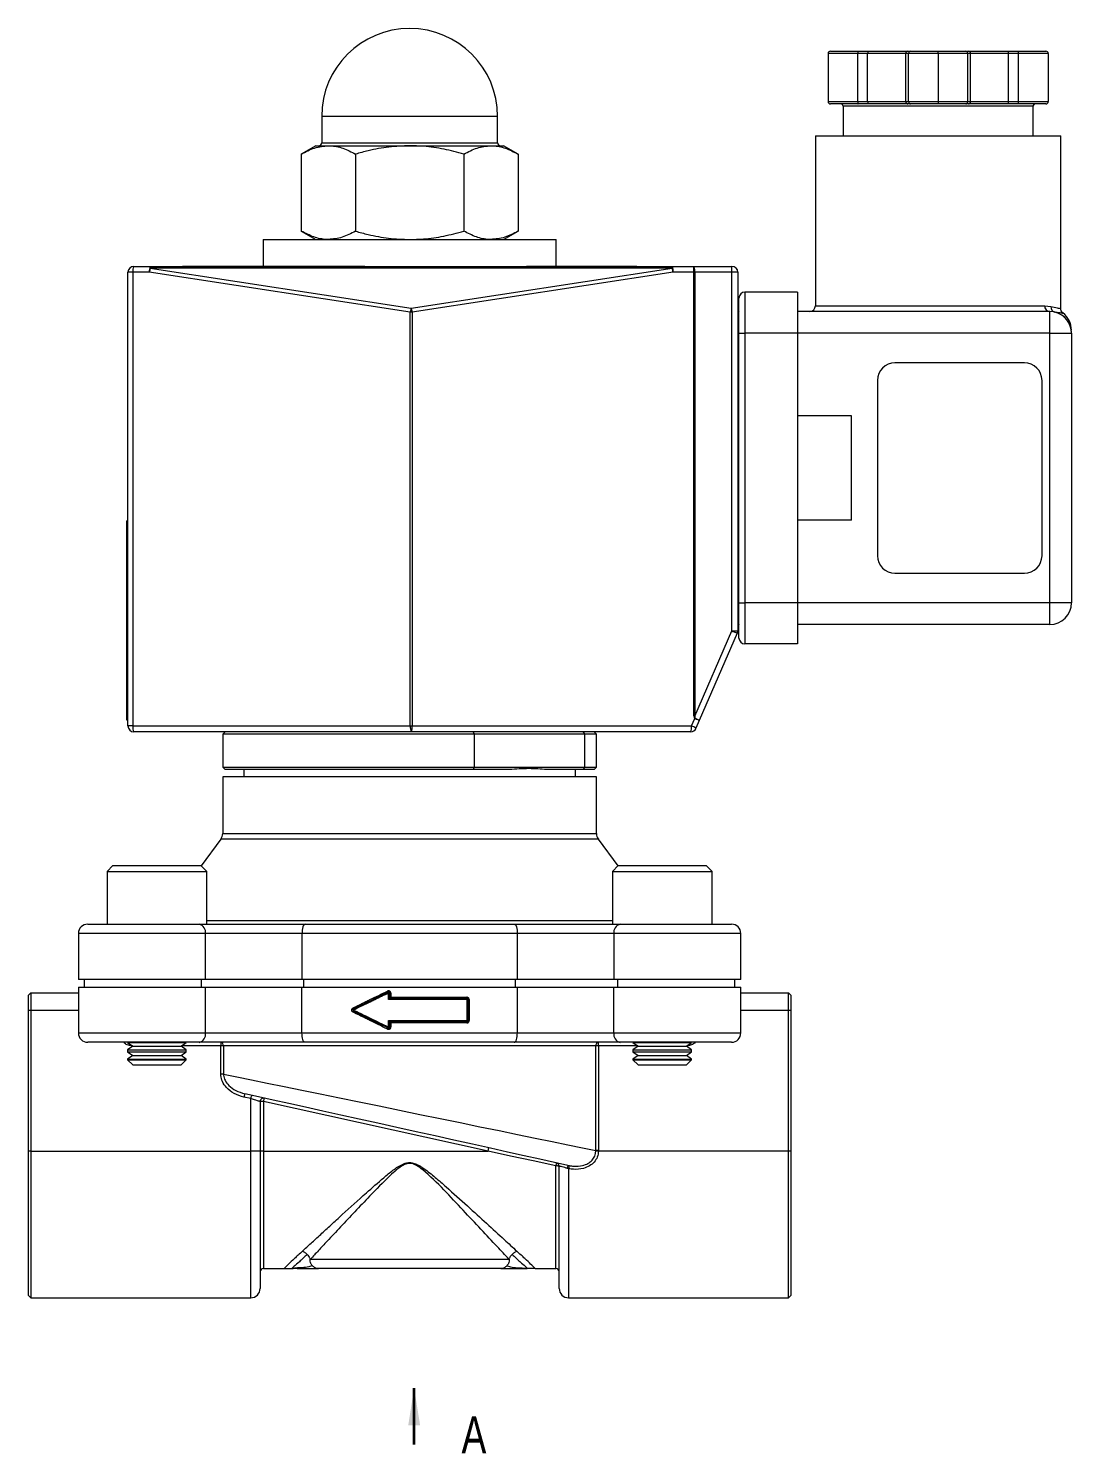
# Model space of a CAD drawing. Header units: millimetres. Extents: x 57 to 386, y 23 to 272.
# Drawn here: x 296.9 to 385.9, y 150.9 to 272.4 of the extents above; entities that cross this region are included whole.
import ezdxf

# ---------------------------------------------------------------- set-up
doc = ezdxf.new("R2010")
doc.units = ezdxf.units.MM
doc.linetypes.add('PHANTOM', pattern=[12.7, 6.35, -1.27, 1.27, -1.27, 1.27, -1.27])
doc.styles.add('SLDTEXTSTYLE0', font='TXT', dxfattribs={"width": 0.75})

# ---------------------------------------------------------------- blocks, each defined once
blk = doc.blocks.new('SW_PROJECTIONARROW_0')
at = {"color": 0, "linetype": 'Continuous', "lineweight": 18}
blk.add_line((329.8, 151.63), (329.8, 156.45), dxfattribs=at)
blk.add_line((329.8, 151.63), (329.8, 156.45), dxfattribs=at)
at = {"color": 0, "linetype": 'PHANTOM', "lineweight": 35}
blk.add_line((329.8, 151.63), (329.8, 156.45), dxfattribs=at)
at = {"color": 0, "linetype": 'Continuous', "lineweight": 35}
blk.add_solid([(329.8, 156.45), (329.3, 153.28), (330.31, 153.28)], dxfattribs=at)
blk.add_solid([(329.8, 156.45), (329.3, 153.28), (330.31, 153.28)], dxfattribs=at)
at = {"color": 0, "linetype": 'Continuous', "lineweight": 35, "insert": (333.84, 154.04), "char_height": 3.17, "attachment_point": 1, "style": 'SLDTEXTSTYLE0'}
blk.add_mtext('A', dxfattribs=at)
blk.add_mtext('A', dxfattribs=at)

msp = doc.modelspace()

# ---------------------------------------------------------------- linework, layer by layer
at = {"color": 7, "lineweight": 5}
for p, q in [((367.63, 270.29), (365.1, 270.29)), ((365.1, 270.29), (365.1, 266.19)), ((365.3, 270.49), (367.65, 270.49)), ((367.63, 266.19), (367.63, 270.29)), ((368.47, 270.29), (367.63, 270.29)), ((367.65, 270.49), (368.5, 270.49)), ((371.73, 270.29), (368.47, 270.29)), ((368.47, 266.19), (368.47, 270.29)), ((368.5, 270.49), (371.9, 270.49)), ((371.96, 270.29), (371.73, 270.29)), ((371.73, 266.19), (371.73, 270.29)), ((371.9, 270.49), (372.13, 270.49)), ((374.48, 270.29), (371.96, 270.29)), ((371.96, 266.19), (371.96, 270.29)), ((372.13, 270.49), (374.48, 270.49)), ((374.48, 270.29), (374.48, 270.49)), ((374.48, 270.49), (376.84, 270.49)), ((374.48, 270.29), (374.48, 266.19)), ((377.01, 270.29), (374.48, 270.29)), ((376.84, 270.49), (377.07, 270.49)), ((377.01, 266.19), (377.01, 270.29)), ((377.24, 270.29), (377.01, 270.29)), ((377.07, 270.49), (380.47, 270.49)), ((377.24, 266.19), (377.24, 270.29)), ((380.49, 270.29), (377.24, 270.29)), ((380.47, 270.49), (381.31, 270.49)), ((380.49, 266.19), (380.49, 270.29)), ((381.34, 270.29), (380.49, 270.29)), ((381.31, 270.49), (383.67, 270.49)), ((381.34, 266.19), (381.34, 270.29)), ((383.87, 270.29), (381.34, 270.29)), ((383.87, 270.29), (383.87, 266.19)), ((365.1, 266.19), (367.63, 266.19)), ((367.65, 265.99), (365.3, 265.99)), ((366.38, 265.79), (366.38, 263.28)), ((367.63, 266.19), (368.47, 266.19)), ((368.5, 265.99), (367.65, 265.99)), ((368.47, 266.19), (371.73, 266.19)), ((371.9, 265.99), (368.5, 265.99)), ((371.73, 266.19), (371.96, 266.19)), ((372.13, 265.99), (371.9, 265.99)), ((371.96, 266.19), (374.48, 266.19)), ((374.48, 265.99), (372.13, 265.99)), ((374.48, 266.19), (374.48, 265.99)), ((374.48, 266.19), (377.01, 266.19)), ((376.84, 265.99), (374.48, 265.99)), ((377.07, 265.99), (376.84, 265.99)), ((377.01, 266.19), (377.24, 266.19)), ((380.47, 265.99), (377.07, 265.99)), ((377.24, 266.19), (380.49, 266.19)), ((381.31, 265.99), (380.47, 265.99)), ((380.49, 266.19), (381.34, 266.19)), ((383.67, 265.99), (381.31, 265.99)), ((381.34, 266.19), (383.87, 266.19)), ((382.58, 263.28), (382.58, 265.79)), ((321.92, 264.93), (321.92, 262.68)), ((336.92, 262.68), (336.92, 264.93)), ((364.02, 263.28), (364.02, 248.78)), ((364.02, 263.28), (374.48, 263.28)), ((374.48, 263.28), (384.94, 263.28)), ((384.94, 248.55), (384.94, 263.28)), ((321.42, 262.43), (320.18, 261.71)), ((320.18, 261.71), (320.18, 255.14)), ((321.42, 262.43), (322.49, 262.43)), ((322.49, 262.43), (329.42, 262.43)), ((324.8, 261.71), (324.8, 255.14)), ((329.42, 262.43), (336.35, 262.43)), ((334.04, 261.71), (334.04, 255.14)), ((336.35, 262.43), (337.42, 262.43)), ((338.66, 261.71), (337.42, 262.43)), ((338.66, 261.71), (338.66, 255.14)), ((316.92, 254.43), (316.92, 252.14)), ((316.92, 254.43), (341.92, 254.43)), ((320.18, 255.14), (321.42, 254.43)), ((337.42, 254.43), (338.66, 255.14)), ((341.92, 252.14), (341.92, 254.43)), ((305.9, 252.13), (307.3, 252.13)), ((307.3, 251.99), (307.3, 252.13)), ((307.3, 252.13), (351.8, 252.13)), ((307.3, 251.99), (329.55, 248.58)), ((351.8, 251.99), (307.3, 251.99)), ((310.05, 252.13), (310.05, 252.14)), ((310.05, 252.14), (325.59, 252.14)), ((329.55, 248.58), (351.8, 251.99)), ((339.39, 252.13), (339.39, 252.14)), ((339.39, 252.14), (348.79, 252.14)), ((348.79, 252.13), (348.79, 252.14)), ((351.8, 251.99), (351.8, 252.13)), ((351.8, 252.13), (353.66, 252.13)), ((353.66, 252.13), (356.9, 252.13)), ((356.9, 251.63), (356.9, 252.13)), ((305.82, 251.63), (305.4, 251.63)), ((305.4, 212.93), (305.4, 251.63)), ((305.82, 251.63), (305.82, 212.93)), ((307.22, 251.63), (305.82, 251.63)), ((329.47, 248.22), (307.22, 251.63)), ((351.88, 251.63), (329.63, 248.22)), ((353.66, 251.63), (351.88, 251.63)), ((353.66, 213.77), (353.66, 251.63)), ((353.66, 251.63), (353.74, 251.63)), ((353.74, 251.63), (353.74, 213.77)), ((356.9, 251.63), (353.74, 251.63)), ((356.9, 221.03), (356.9, 251.63)), ((357.4, 251.63), (356.9, 251.63)), ((357.4, 251.63), (357.4, 221.03)), ((357.5, 246.43), (357.5, 249.43)), ((358, 249.93), (358, 246.43)), ((362.5, 249.93), (358, 249.93)), ((362.5, 249.93), (362.5, 246.43)), ((329.63, 248.22), (329.47, 248.22)), ((329.47, 212.93), (329.47, 248.22)), ((329.63, 248.22), (329.63, 212.93)), ((384, 248.28), (362.5, 248.28)), ((383.57, 248.78), (384.09, 248.71)), ((384, 246.43), (384, 248.28)), ((385.11, 248.14), (385.1, 248.14)), ((357.5, 246.43), (357.4, 246.43)), ((357.5, 246.43), (358, 246.43)), ((357.5, 223.43), (357.5, 246.43)), ((362.5, 246.43), (358, 246.43)), ((358, 246.43), (358, 223.43)), ((362.5, 246.43), (362.5, 223.43)), ((384, 223.43), (384, 246.43)), ((384, 246.43), (385.85, 246.43)), ((385.85, 246.43), (385.85, 223.43)), ((381.84, 243.9), (370.8, 243.9)), ((369.3, 242.4), (369.3, 227.45)), ((383.34, 227.45), (383.34, 242.4)), ((367.1, 239.38), (362.5, 239.38)), ((367.1, 230.47), (367.1, 239.38)), ((305.4, 230.43), (305.3, 230.43)), ((305.3, 228.93), (305.3, 230.43)), ((367.1, 230.47), (362.5, 230.47)), ((305.4, 228.93), (305.3, 228.93)), ((305.3, 214.93), (305.3, 228.93)), ((305.29, 227.96), (305.3, 227.96)), ((305.29, 227.93), (305.3, 227.93)), ((305.29, 227.93), (305.29, 227.24)), ((305.29, 227.24), (305.3, 227.24)), ((305.29, 227.24), (305.29, 227.02)), ((305.29, 227.02), (305.3, 227.02)), ((305.29, 227.02), (305.29, 225.89)), ((305.29, 225.89), (305.3, 225.89)), ((305.29, 225.89), (305.29, 225.69)), ((305.29, 225.69), (305.29, 225.43)), ((305.29, 225.69), (305.3, 225.69)), ((305.29, 225.43), (305.3, 225.43)), ((305.29, 225.39), (305.3, 225.39)), ((370.8, 225.95), (381.84, 225.95)), ((305.29, 222.97), (305.29, 221.41)), ((305.29, 222.97), (305.3, 222.97)), ((357.4, 223.43), (357.5, 223.43)), ((357.5, 223.43), (358, 223.43)), ((357.5, 220.43), (357.5, 223.43)), ((358, 223.43), (358, 219.93)), ((362.5, 223.43), (358, 223.43)), ((362.5, 223.43), (362.5, 219.93)), ((384, 221.58), (384, 223.43)), ((385.85, 223.43), (384, 223.43)), ((305.29, 221.34), (305.3, 221.34)), ((384, 221.58), (362.5, 221.58)), ((305.29, 220.46), (305.3, 220.46)), ((353.74, 213.77), (356.9, 221.03)), ((357.36, 220.83), (354.12, 213.39)), ((356.9, 221.03), (357.4, 221.03)), ((305.29, 219.58), (305.3, 219.58)), ((362.5, 219.93), (358, 219.93)), ((305.29, 218.27), (305.3, 218.27)), ((305.29, 218.18), (305.3, 218.18)), ((305.29, 218.18), (305.29, 217.77)), ((305.29, 217.77), (305.3, 217.77)), ((305.29, 217.77), (305.29, 217.04)), ((305.29, 217.04), (305.3, 217.04)), ((305.29, 215.92), (305.3, 215.92)), ((305.29, 214.68), (305.3, 214.68)), ((305.3, 213.43), (305.3, 214.93)), ((305.4, 214.93), (305.3, 214.93)), ((305.4, 213.43), (305.3, 213.43)), ((305.82, 212.93), (305.4, 212.93)), ((305.82, 212.93), (329.47, 212.93)), ((329.47, 212.93), (329.63, 212.93)), ((329.63, 212.93), (353.46, 212.93)), ((353.46, 212.93), (353.73, 213.56)), ((353.66, 213.77), (353.74, 213.77)), ((354.12, 213.39), (353.83, 212.73)), ((329.55, 212.43), (305.9, 212.43)), ((313.68, 212.43), (313.48, 212.23)), ((313.48, 212.23), (313.48, 209.4)), ((334.94, 212.23), (313.48, 212.23)), ((353.38, 212.43), (329.55, 212.43)), ((334.94, 212.23), (334.83, 212.43)), ((334.94, 209.4), (334.94, 212.23)), ((344.37, 212.23), (334.94, 212.23)), ((344.19, 212.43), (344.37, 212.23)), ((344.37, 209.4), (344.37, 212.23)), ((345.35, 212.23), (344.37, 212.23)), ((345.35, 212.23), (345.15, 212.43)), ((345.35, 209.4), (345.35, 212.23)), ((313.48, 209.4), (313.68, 209.2)), ((313.48, 209.4), (334.94, 209.4)), ((334.83, 209.2), (313.68, 209.2)), ((315.27, 209.2), (315.27, 208.59)), ((334.83, 209.2), (334.94, 209.4)), ((337.93, 209.2), (334.83, 209.2)), ((334.94, 209.4), (344.37, 209.4)), ((344.19, 209.2), (341.1, 209.2)), ((343.57, 208.59), (343.57, 209.2)), ((344.37, 209.4), (344.19, 209.2)), ((345.15, 209.2), (344.19, 209.2)), ((344.37, 209.4), (345.35, 209.4)), ((345.15, 209.2), (345.35, 209.4)), ((313.48, 208.59), (313.48, 203.75)), ((329.42, 208.59), (313.48, 208.59)), ((345.35, 208.59), (329.42, 208.59)), ((345.35, 203.75), (345.35, 208.59)), ((313.33, 203.27), (311.64, 201)), ((347.2, 201), (345.51, 203.27)), ((304.12, 201.02), (303.62, 200.52)), ((304.12, 201.02), (311.62, 201.02)), ((312.12, 200.52), (311.62, 201.02)), ((347.21, 201.02), (346.71, 200.52)), ((347.21, 201.02), (354.71, 201.02)), ((355.21, 200.52), (354.71, 201.02)), ((303.62, 200.52), (303.62, 196.02)), ((303.62, 200.52), (312.12, 200.52)), ((312.12, 196.02), (312.12, 200.52)), ((346.71, 200.52), (346.71, 196.02)), ((346.71, 200.52), (355.21, 200.52)), ((355.21, 196.02), (355.21, 200.52)), ((301.97, 196.02), (311.46, 196.02)), ((311.46, 196.02), (320.51, 196.02)), ((320.51, 196.02), (338.33, 196.02)), ((338.33, 196.02), (347.37, 196.02)), ((347.37, 196.02), (356.86, 196.02)), ((301.17, 195.22), (301.17, 191.31)), ((312.01, 191.31), (312.01, 195.22)), ((320.23, 195.22), (312.01, 195.22)), ((320.23, 195.22), (320.23, 191.31)), ((338.61, 195.22), (320.23, 195.22)), ((346.83, 195.22), (338.61, 195.22)), ((338.61, 191.31), (338.61, 195.22)), ((346.83, 195.22), (346.83, 191.31)), ((357.66, 191.31), (357.66, 195.22)), ((312.01, 191.31), (301.17, 191.31)), ((301.67, 191.31), (301.67, 190.65)), ((311.67, 190.65), (311.67, 191.31)), ((320.23, 191.31), (312.01, 191.31)), ((338.61, 191.31), (320.23, 191.31)), ((320.4, 190.65), (320.4, 191.31)), ((338.44, 190.65), (338.44, 191.31)), ((346.83, 191.31), (338.61, 191.31)), ((357.66, 191.31), (346.83, 191.31)), ((347.17, 190.65), (347.17, 191.31)), ((357.16, 190.65), (357.16, 191.31)), ((297.12, 190.15), (296.92, 189.95)), ((296.92, 188.65), (296.92, 189.95)), ((297.12, 190.15), (297.12, 188.65)), ((297.12, 190.15), (301.17, 190.15)), ((301.17, 190.65), (301.17, 186.74)), ((301.17, 190.65), (312.01, 190.65)), ((312.01, 186.74), (312.01, 190.65)), ((312.01, 190.65), (320.23, 190.65)), ((320.23, 186.74), (320.23, 190.65)), ((320.23, 190.65), (338.61, 190.65)), ((327.61, 189.59), (327.61, 190.13)), ((327.71, 190.13), (327.61, 190.13)), ((327.71, 190.13), (327.71, 189.79)), ((327.82, 190.13), (327.71, 190.13)), ((327.82, 189.79), (327.71, 189.79)), ((327.81, 189.69), (334.31, 189.69)), ((327.82, 190.13), (327.82, 189.79)), ((327.82, 189.79), (334.29, 189.79)), ((338.61, 186.74), (338.61, 190.65)), ((338.61, 190.65), (346.83, 190.65)), ((346.83, 186.74), (346.83, 190.65)), ((346.83, 190.65), (357.66, 190.65)), ((357.66, 186.74), (357.66, 190.65)), ((357.66, 190.15), (361.72, 190.15)), ((361.72, 188.65), (361.72, 190.15)), ((361.92, 189.95), (361.72, 190.15)), ((361.92, 189.95), (361.92, 188.65)), ((296.92, 176.65), (296.92, 188.65)), ((297.12, 188.65), (296.92, 188.65)), ((297.12, 188.65), (297.12, 176.65)), ((324.61, 188.78), (324.61, 188.78)), ((324.61, 188.6), (324.61, 188.6)), ((334.33, 189.59), (327.61, 189.59)), ((334.33, 187.79), (334.33, 189.59)), ((334.41, 187.79), (334.41, 189.59)), ((334.49, 189.59), (334.49, 187.79)), ((361.72, 176.65), (361.72, 188.65)), ((361.92, 188.65), (361.72, 188.65)), ((361.92, 188.65), (361.92, 176.65)), ((327.61, 187.79), (334.33, 187.79)), ((327.61, 187.25), (327.61, 187.79)), ((327.61, 187.25), (327.71, 187.25)), ((327.71, 187.59), (327.71, 187.25)), ((327.71, 187.59), (327.82, 187.59)), ((327.71, 187.25), (327.82, 187.25)), ((334.31, 187.69), (327.81, 187.69)), ((334.29, 187.59), (327.82, 187.59)), ((327.82, 187.59), (327.82, 187.25)), ((312.01, 186.74), (320.23, 186.74)), ((320.23, 186.74), (338.61, 186.74)), ((338.61, 186.74), (346.83, 186.74)), ((311.46, 185.94), (301.97, 185.94)), ((305.37, 185.94), (305.37, 185.93)), ((305.37, 185.93), (305.82, 185.62)), ((305.37, 185.93), (310.37, 185.93)), ((305.82, 185.62), (305.37, 185.3)), ((305.37, 185.3), (305.37, 185.13)), ((305.37, 185.3), (310.37, 185.3)), ((305.37, 185.13), (305.82, 184.82)), ((305.37, 185.13), (310.37, 185.13)), ((305.82, 184.82), (305.37, 184.5)), ((305.82, 185.62), (309.93, 185.62)), ((305.82, 184.82), (309.93, 184.82)), ((309.93, 185.62), (310.37, 185.93)), ((310.37, 185.3), (309.93, 185.62)), ((309.93, 184.82), (310.37, 185.13)), ((310.37, 184.5), (309.93, 184.82)), ((310.37, 185.93), (310.37, 185.94)), ((310.37, 185.13), (310.37, 185.3)), ((320.51, 185.94), (311.46, 185.94)), ((313.31, 185.94), (313.31, 185.64)), ((313.55, 185.64), (313.31, 185.64)), ((313.31, 183.23), (313.31, 185.64)), ((345.29, 185.64), (313.55, 185.64)), ((313.55, 185.64), (313.55, 183.23)), ((338.33, 185.94), (320.51, 185.94)), ((347.37, 185.94), (338.33, 185.94)), ((345.29, 176.71), (345.29, 185.64)), ((345.53, 185.64), (345.29, 185.64)), ((345.53, 185.64), (345.53, 185.94)), ((345.53, 185.64), (345.53, 176.71)), ((356.86, 185.94), (347.37, 185.94)), ((348.46, 185.94), (348.46, 185.93)), ((348.46, 185.93), (348.91, 185.62)), ((348.46, 185.93), (353.46, 185.93)), ((348.91, 185.62), (348.46, 185.3)), ((348.46, 185.3), (348.46, 185.13)), ((348.46, 185.3), (353.46, 185.3)), ((348.46, 185.13), (348.91, 184.82)), ((348.46, 185.13), (353.46, 185.13)), ((348.91, 184.82), (348.46, 184.5)), ((348.91, 185.62), (353.02, 185.62)), ((348.91, 184.82), (353.02, 184.82)), ((353.02, 185.62), (353.46, 185.93)), ((353.46, 185.3), (353.02, 185.62)), ((353.02, 184.82), (353.46, 185.13)), ((353.46, 184.5), (353.02, 184.82)), ((353.46, 185.93), (353.46, 185.94)), ((353.46, 185.13), (353.46, 185.3)), ((305.37, 184.5), (305.37, 184.46)), ((305.37, 184.5), (310.37, 184.5)), ((305.37, 184.46), (305.82, 184.02)), ((305.37, 184.46), (310.37, 184.46)), ((305.82, 184.02), (309.93, 184.02)), ((309.93, 184.02), (310.37, 184.46)), ((310.37, 184.46), (310.37, 184.5)), ((348.46, 184.5), (348.46, 184.46)), ((348.46, 184.5), (353.46, 184.5)), ((348.46, 184.46), (348.91, 184.02)), ((348.46, 184.46), (353.46, 184.46)), ((348.91, 184.02), (353.02, 184.02)), ((353.02, 184.02), (353.46, 184.46)), ((353.46, 184.46), (353.46, 184.5)), ((313.55, 183.23), (313.31, 183.23)), ((315.87, 181.14), (315.29, 181.26)), ((315.87, 176.65), (315.87, 181.14)), ((316.67, 180.89), (316.67, 176.65)), ((316.97, 180.89), (316.67, 180.89)), ((316.97, 180.89), (316.97, 176.65)), ((336.1, 176.65), (316.97, 180.89)), ((297.12, 176.65), (296.92, 176.65)), ((296.92, 164.35), (296.92, 176.65)), ((297.12, 176.65), (315.87, 176.65)), ((297.12, 176.65), (297.12, 164.15)), ((316.67, 176.65), (315.87, 176.65)), ((316.67, 176.65), (316.67, 164.95)), ((316.97, 176.65), (316.67, 176.65)), ((316.97, 176.65), (336.1, 176.65)), ((345.29, 176.66), (345.29, 176.71)), ((345.53, 176.71), (345.29, 176.71)), ((345.53, 176.71), (345.53, 176.65)), ((361.72, 176.65), (345.53, 176.65)), ((361.72, 164.15), (361.72, 176.65)), ((361.92, 176.65), (361.72, 176.65)), ((361.92, 176.65), (361.92, 164.35)), ((342.17, 164.95), (342.17, 175.36)), ((342.97, 175.16), (342.88, 175.18)), ((342.92, 175.44), (343.02, 175.42)), ((316.97, 166.65), (318.71, 166.65)), ((320.96, 167.45), (337.88, 167.45)), ((321.03, 166.65), (321.64, 166.65)), ((337.2, 166.65), (321.64, 166.65)), ((337.2, 166.65), (337.81, 166.65)), ((339.32, 166.65), (339.43, 166.64)), ((340.13, 166.65), (341.87, 166.65)), ((296.92, 164.35), (297.12, 164.15)), ((297.12, 164.15), (315.87, 164.15)), ((342.97, 164.15), (361.72, 164.15)), ((361.72, 164.15), (361.92, 164.35))]:
    msp.add_line(p, q, dxfattribs=at)
at = {"color": 8, "lineweight": 5}
for p, q in [((374.48, 265.79), (366.38, 265.79)), ((382.58, 265.79), (374.48, 265.79)), ((336.92, 264.93), (321.92, 264.93)), ((321.92, 262.68), (329.42, 262.68)), ((329.42, 262.68), (336.92, 262.68)), ((364.02, 248.78), (383.57, 248.78)), ((384, 246.43), (362.5, 246.43)), ((384, 223.43), (362.5, 223.43)), ((329.42, 203.27), (313.33, 203.27)), ((313.48, 203.75), (329.42, 203.75)), ((329.42, 203.75), (345.35, 203.75)), ((345.51, 203.27), (329.42, 203.27)), ((312.12, 196.34), (329.42, 196.34)), ((329.42, 196.34), (346.71, 196.34)), ((312.01, 195.22), (301.17, 195.22)), ((357.66, 195.22), (346.83, 195.22)), ((301.17, 188.65), (297.12, 188.65)), ((334.41, 189.59), (334.33, 189.59)), ((334.49, 189.59), (334.41, 189.59)), ((361.72, 188.65), (357.66, 188.65)), ((334.33, 187.79), (334.41, 187.79)), ((334.49, 187.79), (334.41, 187.79)), ((301.17, 186.74), (312.01, 186.74)), ((346.83, 186.74), (357.66, 186.74)), ((313.31, 185.64), (309.96, 185.64)), ((348.88, 185.64), (345.53, 185.64)), ((315.87, 164.15), (315.87, 176.65)), ((316.97, 176.65), (316.97, 166.65)), ((341.87, 166.65), (341.87, 175.4)), ((342.97, 175.16), (342.97, 164.15))]:
    msp.add_line(p, q, dxfattribs=at)
at = {"color": 7, "lineweight": 5, "flags": 128}
for points in [[(356.9, 221.03), (356.99, 220.99), (357.08, 220.95), (357.16, 220.92), (357.23, 220.89), (357.28, 220.86), (357.33, 220.85), (357.35, 220.83), (357.36, 220.83)], [(320.51, 196.02), (320.45, 196), (320.4, 195.95), (320.35, 195.88), (320.31, 195.78), (320.28, 195.66), (320.25, 195.52), (320.24, 195.37), (320.23, 195.22)], [(338.33, 196.02), (338.39, 196), (338.44, 195.95), (338.49, 195.88), (338.53, 195.78), (338.56, 195.66), (338.59, 195.52), (338.6, 195.37), (338.61, 195.22)], [(320.51, 185.94), (320.45, 185.95), (320.4, 186), (320.35, 186.07), (320.31, 186.17), (320.28, 186.29), (320.25, 186.43), (320.24, 186.58), (320.23, 186.74)], [(338.33, 185.94), (338.39, 185.95), (338.44, 186), (338.49, 186.07), (338.53, 186.17), (338.56, 186.29), (338.59, 186.43), (338.6, 186.58), (338.61, 186.74)], [(313.55, 183.23), (314.68, 183), (315.93, 182.74), (317.27, 182.47), (318.71, 182.17), (320.22, 181.86), (321.8, 181.54), (323.43, 181.2), (325.11, 180.86), (326.82, 180.51), (328.55, 180.15), (330.29, 179.79), (332.02, 179.44), (333.73, 179.09), (335.41, 178.74), (337.04, 178.41), (338.62, 178.08), (340.13, 177.77), (341.57, 177.48), (342.91, 177.2), (344.16, 176.94), (345.29, 176.71)], [(315.36, 181.56), (315.36, 181.55), (315.35, 181.53), (315.35, 181.51), (315.34, 181.47), (315.33, 181.43), (315.32, 181.38), (315.31, 181.32), (315.29, 181.26)], [(342.92, 175.44), (341.76, 175.7), (340.52, 175.97), (339.18, 176.27), (337.77, 176.58), (336.3, 176.91), (334.77, 177.25), (333.2, 177.6), (331.59, 177.95), (329.97, 178.31), (328.34, 178.67), (326.72, 179.03), (325.12, 179.39), (323.54, 179.74), (322.01, 180.08), (320.53, 180.41), (319.12, 180.72), (317.78, 181.02), (316.52, 181.3), (315.36, 181.56)], [(315.93, 181.43), (315.93, 181.42), (315.93, 181.41), (315.92, 181.38), (315.92, 181.34), (315.91, 181.3), (315.89, 181.25), (315.88, 181.19), (315.87, 181.14)], [(316.67, 180.89), (316.65, 180.9), (316.61, 180.91), (316.53, 180.93), (316.44, 180.96), (316.31, 181), (316.18, 181.04), (316.03, 181.09), (315.87, 181.14)], [(316.97, 180.89), (316.98, 180.95), (316.99, 181), (317.01, 181.05), (317.02, 181.1), (317.02, 181.14), (317.03, 181.16), (317.03, 181.18), (317.03, 181.18)], [(336.1, 176.65), (336.11, 176.7), (336.13, 176.76), (336.14, 176.81), (336.15, 176.85), (336.15, 176.89), (336.16, 176.92), (336.16, 176.93), (336.17, 176.94)], [(341.87, 175.4), (339.95, 175.82), (338.03, 176.23), (336.1, 176.65)], [(345.53, 176.65), (345.49, 176.65), (345.46, 176.65), (345.43, 176.65), (345.4, 176.65), (345.37, 176.65), (345.34, 176.65), (345.32, 176.66), (345.29, 176.66)]]:
    msp.add_lwpolyline(points, dxfattribs=at)
at = {"color": 7, "lineweight": 5}
for centre, radius, start, end in [((329.42, 264.93), 7.5, 0, 180), ((365.3, 270.29), 0.2, 90, 180), ((383.67, 270.29), 0.2, 0, 90), ((365.3, 266.19), 0.2, 180, 270), ((366.18, 265.79), 0.2, 0, 90), ((382.78, 265.79), 0.2, 90, 180), ((383.67, 266.19), 0.2, 270, 0), ((321.67, 262.68), 0.25, 270, 0), ((337.17, 262.68), 0.25, 180, 270), ((305.9, 251.63), 0.5, 90, 180), ((306.67, 251.75), 0.853, 153.6691, 188.2144), ((308.07, 251.75), 0.853, 153.6707, 188.2136), ((309.6, 251.29), 2.4, 163.1671, 172.0454), ((351.04, 251.75), 0.853, 351.7858, 26.3304), ((349.51, 251.29), 2.4, 7.9545, 16.8337), ((356.9, 251.63), 0.5, 0, 90), ((358, 249.43), 0.5, 90, 180), ((331.85, 247.88), 2.4, 163.167, 172.0444), ((327.26, 247.88), 2.4, 7.9554, 16.8326), ((357.9, 248.58), 0.5, 180, 216.8699), ((363.52, 248.78), 0.5, 270, 0), ((384.04, 248.74), 0.471, 176.2616, 265.6941), ((384, 246.43), 1.85, 0, 90), ((384.56, 248.68), 0.469, 175.8056, 254.5759), ((384, 246.43), 1.85, 0.0223, 75.8889), ((384, 246.68), 1.85, 359.969, 53.0352), ((370.8, 242.4), 1.5, 90, 180), ((381.84, 242.4), 1.5, 360, 90), ((370.8, 227.45), 1.5, 180, 270), ((381.84, 227.45), 1.5, 270, 0), ((384, 223.43), 1.85, 270, 0), ((357.9, 221.28), 0.5, 143.1301, 180), ((356.9, 221.03), 0.5, 336.4768, 0), ((358, 220.43), 0.5, 180, 270), ((305.9, 212.93), 0.5, 180, 270), ((306.67, 212.8), 0.853, 171.785, 206.3315), ((330.32, 212.8), 0.853, 171.7853, 206.3312), ((328.79, 212.8), 0.853, 333.6696, 8.2143), ((352.61, 212.8), 0.853, 333.6689, 8.2147), ((352.91, 211.43), 1.6, 54.5046, 69.9251), ((356.9, 212.2), 3.44, 156.2106, 156.7397), ((353.38, 212.93), 0.5, 270, 336.4768), ((312.68, 203.75), 0.8, 323.3146, 0), ((346.15, 203.75), 0.8, 180, 216.6854), ((301.97, 195.22), 0.8, 90, 180), ((311.31, 195.32), 0.71, 351.3201, 77.1995), ((347.53, 195.32), 0.71, 102.8007, 188.6798), ((356.86, 195.22), 0.8, 0, 90), ((327.61, 190.13), 0.1, 87.6724, 115.8336), ((327.61, 190.13), 0.0998, 359.8983, 115.772), ((327.93, 190.31), 0.371, 194.5886, 209.6601), ((327.81, 189.79), 0.0999, 179.9407, 269.9407), ((327.4, 189.77), 0.42, 349.6937, 3.4012), ((334.44, 189.77), 0.152, 170.8411, 209.9849), ((334.31, 189.59), 0.1, 0, 90), ((334.18, 189.61), 0.152, 350.8417, 29.9832), ((324.66, 188.69), 0.1, 116.1489, 243.8511), ((324.49, 188.79), 0.126, 353.4357, 37.0779), ((324.49, 188.59), 0.126, 322.9221, 6.5643), ((327.61, 187.25), 0.0998, 244.2289, 0.1008), ((327.93, 187.07), 0.371, 150.3395, 165.4118), ((327.81, 187.59), 0.0999, 90.0596, 180.0595), ((327.4, 187.62), 0.42, 356.5988, 10.3062), ((334.44, 187.61), 0.152, 150.0154, 189.1588), ((334.31, 187.79), 0.1, 272.2291, 0), ((334.18, 187.77), 0.152, 330.0166, 9.1585), ((301.97, 186.74), 0.8, 180, 270), ((311.31, 186.63), 0.71, 282.8005, 8.6798), ((327.61, 187.25), 0.1, 244.1664, 272.3276), ((347.53, 186.63), 0.71, 171.3203, 257.1992), ((356.86, 186.74), 0.8, 270, 0), ((313.27, 185.66), 0.273, 353.9072, 82.2089), ((345.57, 185.66), 0.273, 97.791, 186.0924), ((316.97, 180.89), 0.3, 77.4862, 180), ((344.15, 174.96), 2.32, 162.4787, 168.9814), ((341.94, 174.77), 0.636, 69.154, 96.6721), ((341.87, 175.36), 0.3, 0, 77.4862), ((342.13, 175.41), 0.792, 343.2567, 2.1577), ((346.1, 174.64), 3.17, 165.7866, 170.5681), ((316.97, 166.35), 0.3, 90, 180), ((341.87, 166.35), 0.3, 0, 90), ((315.87, 164.95), 0.8, 270, 0), ((342.97, 164.95), 0.8, 180, 270)]:
    msp.add_arc(centre, radius, start, end, dxfattribs=at)
at = {"color": 8, "lineweight": 5}
for centre, radius, start, end in [((327.19, 190.12), 0.391, 15.0513, 29.2943), ((324.76, 188.77), 0.145, 177.4935, 215.0178), ((324.76, 188.61), 0.145, 144.9821, 182.5063), ((327.19, 187.26), 0.391, 330.7057, 344.9487)]:
    msp.add_arc(centre, radius, start, end, dxfattribs=at)
at = {"color": 7, "lineweight": 5}
for centre, major_axis, ratio, start_param, end_param in [((367.65, 270.29), (0, 0.2), 0.141281, 0, 1.570796), ((368.5, 270.29), (0, 0.2), 0.141281, 0, 1.570796), ((371.9, 270.29), (0, 0.2), 0.858719, 0, 1.570796), ((372.13, 270.29), (0, 0.2), 0.858719, 0, 1.570796), ((376.84, 270.29), (0, 0.2), 0.858719, 4.712389, 6.283185), ((377.07, 270.29), (0, 0.2), 0.858719, 4.712389, 6.283185), ((380.47, 270.29), (0, 0.2), 0.141281, 4.712389, 6.283185), ((381.31, 270.29), (0, 0.2), 0.141281, 4.712389, 6.283185), ((367.65, 266.19), (0, 0.2), 0.141281, 1.570796, 3.141593), ((368.5, 266.19), (0, 0.2), 0.141281, 1.570796, 3.141593), ((371.9, 266.19), (0, 0.2), 0.858719, 1.570796, 3.141593), ((372.13, 266.19), (0, 0.2), 0.858719, 1.570796, 3.141593), ((376.84, 266.19), (0, 0.2), 0.858719, 3.141593, 4.712389), ((377.07, 266.19), (0, 0.2), 0.858719, 3.141593, 4.712389), ((380.47, 266.19), (0, 0.2), 0.141281, 3.141593, 4.712389), ((381.31, 266.19), (0, 0.2), 0.141281, 3.141593, 4.712389), ((353.66, 251.63), (0, 0.5), 0.001026, 4.712389, 6.283185), ((353.66, 251.63), (0, 0.5), 0.160451, 4.712389, 6.283185), ((359.86, 228), (6.12, 14.44), 0.063066, 2.993999, 3.140701), ((359.94, 228), (6.19, 14.41), 0.031535, 2.994443, 3.141145), ((353.66, 213.59), (0.458, -0.2), 0.000067, 0, 1.424094), ((353.66, 213.59), (0.458, -0.2), 0.064387, 0, 1.424094)]:
    msp.add_ellipse(centre, major_axis=major_axis, ratio=ratio, start_param=start_param, end_param=end_param, dxfattribs=at)
for points, knots in [([(320.18, 261.71), (320.56, 261.91), (321.31, 262.31), (322.1, 262.39), (322.49, 262.43)], [0, 0, 0, 0, 0.4954582, 1, 1, 1, 1]), ([(322.49, 262.43), (322.55, 262.42), (322.96, 262.42), (323.74, 262.26), (324.45, 261.9), (324.8, 261.71)], [0, 0, 0, 0, 0.0700853, 0.5307819, 1, 1, 1, 1]), ([(329.42, 262.43), (328.83, 262.4), (327.64, 262.36), (326.1, 262.06), (325.16, 261.81), (324.8, 261.71)], [0, 0, 0, 0, 0.377872, 0.761107, 1, 1, 1, 1]), ([(334.04, 261.71), (333.48, 261.86), (332.35, 262.16), (330.8, 262.39), (329.82, 262.42), (329.42, 262.43)], [0, 0, 0, 0, 0.371423, 0.74615, 1, 1, 1, 1]), ([(334.04, 261.71), (334.41, 261.91), (335.17, 262.31), (335.95, 262.39), (336.35, 262.43)], [0, 0, 0, 0, 0.4954582, 1, 1, 1, 1]), ([(336.35, 262.43), (336.4, 262.42), (336.82, 262.42), (337.6, 262.26), (338.3, 261.9), (338.66, 261.71)], [0, 0, 0, 0, 0.070086, 0.530782, 1, 1, 1, 1]), ([(322.49, 254.43), (322.44, 254.43), (322.02, 254.43), (321.24, 254.59), (320.54, 254.96), (320.18, 255.14)], [0, 0, 0, 0, 0.0700855, 0.530782, 1, 1, 1, 1]), ([(324.8, 255.14), (324.43, 254.94), (323.67, 254.54), (322.89, 254.46), (322.49, 254.43)], [0, 0, 0, 0, 0.495458, 1, 1, 1, 1]), ([(324.8, 255.14), (325.16, 255.04), (326.09, 254.79), (327.63, 254.49), (328.82, 254.45), (329.42, 254.43)], [0, 0, 0, 0, 0.238894, 0.617064, 1, 1, 1, 1]), ([(329.42, 254.43), (329.82, 254.44), (330.79, 254.46), (332.34, 254.69), (333.47, 254.99), (334.04, 255.14)], [0, 0, 0, 0, 0.2538492, 0.6249627, 1, 1, 1, 1]), ([(336.35, 254.43), (336.29, 254.43), (335.88, 254.43), (335.1, 254.59), (334.39, 254.96), (334.04, 255.14)], [0, 0, 0, 0, 0.070086, 0.530782, 1, 1, 1, 1]), ([(338.66, 255.14), (338.28, 254.94), (337.53, 254.54), (336.74, 254.46), (336.35, 254.43)], [0, 0, 0, 0, 0.495458, 1, 1, 1, 1]), ([(385.12, 248.16), (385.11, 248.17), (385.04, 248.22), (384.98, 248.34), (384.94, 248.46), (384.95, 248.53), (384.95, 248.54)], [0, 0, 0, 0, 0.139115, 0.52955, 0.932482, 1, 1, 1, 1]), ([(305.29, 214.85), (305.29, 214.82), (305.29, 214.69), (305.29, 214.69), (305.29, 214.68)], [0, 0, 0, 0, 0.307892, 1, 1, 1, 1]), ([(341.1, 209.2), (340.6, 209.24), (339.61, 209.33), (338.49, 209.24), (337.93, 209.2)], [0, 0, 0, 0, 0.496963, 1, 1, 1, 1]), ([(324.59, 188.87), (324.95, 189.05), (325.43, 189.29), (326.41, 189.77), (327.03, 190.07), (327.54, 190.31)], [0, 0, 0, 0, 0.371717, 0.492775, 1, 1, 1, 1]), ([(324.61, 188.78), (324.62, 188.78), (325.1, 189.02), (325.71, 189.32), (326.69, 189.79), (327.19, 190.04), (327.57, 190.22)], [0, 0, 0, 0, 0.008383, 0.492748, 0.613805, 1, 1, 1, 1]), ([(327.61, 190.13), (327.22, 189.95), (326.72, 189.7), (325.73, 189.22), (325.12, 188.93), (324.64, 188.69)], [0, 0, 0, 0, 0.386196, 0.507253, 1, 1, 1, 1]), ([(327.82, 190.13), (327.82, 190.15), (327.81, 190.2), (327.78, 190.26), (327.73, 190.3), (327.67, 190.33), (327.6, 190.33), (327.56, 190.32), (327.54, 190.31)], [0, 0, 0, 0, 0.165637, 0.332813, 0.499781, 0.666562, 0.83326, 1, 1, 1, 1]), ([(327.61, 189.59), (327.61, 189.59), (327.62, 189.61), (327.64, 189.66), (327.67, 189.72), (327.7, 189.76), (327.71, 189.78), (327.71, 189.79), (327.71, 189.79), (327.71, 189.79)], [0, 0, 0, 0, 0.010882, 0.287805, 0.584229, 0.776904, 0.895203, 0.93594, 1, 1, 1, 1]), ([(327.81, 189.69), (327.81, 189.69), (327.81, 189.69), (327.8, 189.69), (327.78, 189.68), (327.74, 189.65), (327.68, 189.63), (327.63, 189.6), (327.61, 189.59), (327.61, 189.59)], [0, 0, 0, 0, 0.064254, 0.104884, 0.223386, 0.416212, 0.712519, 0.989128, 1, 1, 1, 1]), ([(334.49, 189.59), (334.49, 189.61), (334.48, 189.64), (334.46, 189.7), (334.42, 189.75), (334.36, 189.78), (334.31, 189.79), (334.29, 189.79)], [0, 0, 0, 0, 0.141499, 0.35648, 0.571219, 0.785692, 1, 1, 1, 1]), ([(324.59, 188.51), (324.57, 188.52), (324.53, 188.55), (324.49, 188.6), (324.48, 188.67), (324.48, 188.74), (324.51, 188.8), (324.55, 188.85), (324.58, 188.86), (324.59, 188.87)], [0, 0, 0, 0, 0.150269, 0.300722, 0.451323, 0.601961, 0.752518, 0.902903, 1, 1, 1, 1]), ([(327.54, 187.07), (327.51, 187.08), (327.01, 187.32), (326.39, 187.63), (325.43, 188.1), (324.95, 188.33), (324.59, 188.51)], [0, 0, 0, 0, 0.022865, 0.507228, 0.628286, 1, 1, 1, 1]), ([(327.57, 187.16), (327.55, 187.17), (327.05, 187.41), (326.42, 187.72), (325.46, 188.19), (324.98, 188.42), (324.61, 188.6)], [0, 0, 0, 0, 0.022864, 0.507228, 0.628285, 1, 1, 1, 1]), ([(324.64, 188.69), (325, 188.51), (325.49, 188.28), (326.48, 187.8), (327.1, 187.49), (327.61, 187.25)], [0, 0, 0, 0, 0.371717, 0.492776, 1, 1, 1, 1]), ([(327.54, 187.07), (327.56, 187.06), (327.6, 187.05), (327.67, 187.05), (327.73, 187.08), (327.78, 187.12), (327.81, 187.18), (327.82, 187.23), (327.82, 187.25)], [0, 0, 0, 0, 0.165065, 0.331755, 0.49854, 0.665514, 0.832694, 1, 1, 1, 1]), ([(327.61, 187.79), (327.61, 187.79), (327.63, 187.78), (327.68, 187.76), (327.74, 187.73), (327.78, 187.71), (327.8, 187.7), (327.81, 187.69), (327.81, 187.69), (327.81, 187.69)], [0, 0, 0, 0, 0.010872, 0.287481, 0.583788, 0.776615, 0.895116, 0.935746, 1, 1, 1, 1]), ([(327.71, 187.59), (327.71, 187.59), (327.71, 187.59), (327.71, 187.6), (327.7, 187.62), (327.67, 187.66), (327.64, 187.72), (327.62, 187.77), (327.61, 187.79), (327.61, 187.79)], [0, 0, 0, 0, 0.06406, 0.104797, 0.223097, 0.415769, 0.712196, 0.989118, 1, 1, 1, 1]), ([(334.29, 187.59), (334.31, 187.59), (334.34, 187.59), (334.4, 187.62), (334.45, 187.66), (334.48, 187.72), (334.49, 187.77), (334.49, 187.79)], [0, 0, 0, 0, 0.140967, 0.355373, 0.570017, 0.784926, 1, 1, 1, 1]), ([(315.29, 181.26), (315, 181.35), (314.45, 181.52), (313.82, 182.01), (313.44, 182.55), (313.32, 182.97), (313.31, 183.19), (313.31, 183.23)], [0, 0, 0, 0, 0.302764, 0.572291, 0.782499, 0.956519, 1, 1, 1, 1]), ([(313.55, 183.23), (313.55, 183.2), (313.56, 183.01), (313.67, 182.66), (314.02, 182.19), (314.6, 181.78), (315.09, 181.63), (315.36, 181.56)], [0, 0, 0, 0, 0.041249, 0.208246, 0.415164, 0.687675, 1, 1, 1, 1]), ([(345.53, 176.65), (345.5, 176.48), (345.45, 176.14), (345.17, 175.71), (344.76, 175.38), (344.15, 175.13), (343.53, 175.08), (343.11, 175.14), (342.97, 175.16)], [0, 0, 0, 0, 0.149149, 0.299122, 0.451257, 0.619691, 0.875476, 1, 1, 1, 1]), ([(343.02, 175.42), (343.15, 175.4), (343.53, 175.34), (344.08, 175.38), (344.62, 175.58), (344.99, 175.86), (345.24, 176.23), (345.27, 176.51), (345.29, 176.66)], [0, 0, 0, 0, 0.129765, 0.391718, 0.560056, 0.709399, 0.855107, 1, 1, 1, 1]), ([(320.28, 168.13), (320.52, 168.35), (321, 168.79), (321.83, 169.55), (322.72, 170.37), (324, 171.54), (325.49, 172.9), (326.96, 174.18), (327.98, 175.04), (328.66, 175.5), (329.23, 175.69), (329.65, 175.68), (330.12, 175.51), (330.78, 175.08), (331.61, 174.42), (332.85, 173.33), (334.33, 172), (335.99, 170.48), (337.43, 169.16), (338.21, 168.45), (338.56, 168.13)], [0, 0, 0, 0, 0.052478, 0.105727, 0.159668, 0.213626, 0.324964, 0.40077, 0.439549, 0.478002, 0.493901, 0.507683, 0.524291, 0.55048, 0.597715, 0.645003, 0.741338, 0.831745, 0.924313, 1, 1, 1, 1]), ([(337.88, 167.45), (337.56, 167.79), (336.84, 168.56), (335.51, 169.99), (333.97, 171.61), (332.36, 173.37), (331.02, 174.69), (330.08, 175.41), (329.64, 175.61), (329.25, 175.62), (328.78, 175.43), (328.28, 175.06), (327.31, 174.16), (326.13, 172.94), (324.73, 171.48), (323.52, 170.18), (322.48, 169.08), (321.62, 168.16), (321.18, 167.68), (320.96, 167.45)], [0, 0, 0, 0, 0.076206, 0.16821, 0.260353, 0.356002, 0.451473, 0.477046, 0.49281, 0.505663, 0.52071, 0.548955, 0.577401, 0.672965, 0.746479, 0.820179, 0.893552, 0.946793, 1, 1, 1, 1]), ([(342.88, 175.18), (342.84, 175.19), (342.72, 175.23), (342.52, 175.29), (342.33, 175.34), (342.19, 175.37), (342.18, 175.37), (342.17, 175.36)], [0, 0, 0, 0, 0.107451, 0.333118, 0.55503, 0.777311, 1, 1, 1, 1]), ([(320.28, 168.13), (320.04, 167.9), (319.57, 167.47), (319.08, 167), (318.77, 166.7), (318.73, 166.66), (318.71, 166.65)], [0, 0, 0, 0, 0.265513, 0.517919, 0.761251, 1, 1, 1, 1]), ([(320.68, 167.85), (320.45, 167.63), (319.99, 167.19), (319.57, 166.83), (319.37, 166.66), (319.4, 166.65), (319.41, 166.64)], [0, 0, 0, 0, 0.290065, 0.570439, 0.785082, 1, 1, 1, 1]), ([(320.28, 168.13), (320.35, 168.1), (320.5, 168.03), (320.62, 167.91), (320.68, 167.85)], [0, 0, 0, 0, 0.499334, 1, 1, 1, 1]), ([(320.68, 167.85), (320.73, 167.8), (320.8, 167.7), (320.88, 167.57), (320.92, 167.49), (320.94, 167.45), (320.95, 167.45), (320.96, 167.45), (320.96, 167.45)], [0, 0, 0, 0, 0.389699, 0.681659, 0.879146, 0.946744, 0.974654, 1, 1, 1, 1]), ([(337.88, 167.45), (337.88, 167.45), (337.89, 167.45), (337.9, 167.45), (337.92, 167.49), (337.96, 167.57), (338.04, 167.7), (338.11, 167.8), (338.16, 167.85)], [0, 0, 0, 0, 0.025346, 0.053251, 0.120849, 0.318336, 0.610298, 1, 1, 1, 1]), ([(338.16, 167.85), (338.22, 167.91), (338.34, 168.03), (338.49, 168.1), (338.56, 168.13)], [0, 0, 0, 0, 0.500666, 1, 1, 1, 1]), ([(340.13, 166.65), (340.11, 166.66), (340.07, 166.7), (339.76, 167), (339.27, 167.47), (338.8, 167.9), (338.56, 168.13)], [0, 0, 0, 0, 0.2387492, 0.4820808, 0.7344875, 1, 1, 1, 1]), ([(318.71, 166.65), (318.83, 166.65), (319.06, 166.65), (319.3, 166.64), (319.41, 166.64)], [0, 0, 0, 0, 0.510351, 1, 1, 1, 1]), ([(319.39, 166.65), (319.39, 166.65), (319.4, 166.65), (319.42, 166.65), (319.43, 166.65), (319.44, 166.65), (319.44, 166.65), (319.45, 166.65), (319.47, 166.65), (319.48, 166.65), (319.49, 166.65)], [0, 0, 0, 0, 0.299024, 0.405846, 0.452534, 0.497123, 0.541895, 0.589065, 0.697526, 1, 1, 1, 1]), ([(321.13, 166.88), (320.93, 166.82), (320.54, 166.71), (319.98, 166.71), (319.56, 166.66), (319.46, 166.65), (319.41, 166.64)], [0, 0, 0, 0, 0.280807, 0.561779, 0.780542, 1, 1, 1, 1]), ([(319.84, 166.64), (319.81, 166.64), (319.67, 166.64), (319.53, 166.64), (319.41, 166.64)], [0, 0, 0, 0, 0.1490385, 1, 1, 1, 1]), ([(319.83, 166.64), (319.94, 166.64), (320.17, 166.64), (320.73, 166.64), (321.02, 166.65)], [0, 0, 0, 0, 0.471015, 1, 1, 1, 1]), ([(321.13, 166.88), (321.08, 166.94), (320.99, 167.06), (320.94, 167.24), (320.93, 167.36), (320.94, 167.42), (320.95, 167.44), (320.96, 167.44), (320.96, 167.45)], [0, 0, 0, 0, 0.387676, 0.678409, 0.876469, 0.945205, 0.973856, 1, 1, 1, 1]), ([(321.64, 166.65), (321.59, 166.65), (321.5, 166.65), (321.36, 166.7), (321.24, 166.78), (321.17, 166.84), (321.13, 166.88)], [0, 0, 0, 0, 0.249959, 0.499949, 0.749962, 1, 1, 1, 1]), ([(337.71, 166.88), (337.67, 166.84), (337.6, 166.78), (337.48, 166.7), (337.34, 166.65), (337.25, 166.65), (337.2, 166.65)], [0, 0, 0, 0, 0.250038, 0.500051, 0.75004, 1, 1, 1, 1]), ([(337.88, 167.45), (337.88, 167.44), (337.89, 167.44), (337.9, 167.42), (337.91, 167.36), (337.9, 167.24), (337.85, 167.06), (337.76, 166.94), (337.71, 166.88)], [0, 0, 0, 0, 0.026143, 0.054795, 0.123531, 0.321591, 0.612323, 1, 1, 1, 1]), ([(337.82, 166.65), (338.11, 166.64), (338.67, 166.64), (338.9, 166.64), (339.01, 166.64)], [0, 0, 0, 0, 0.528984, 1, 1, 1, 1]), ([(339, 166.64), (339.03, 166.64), (339.17, 166.64), (339.31, 166.64), (339.43, 166.64)], [0, 0, 0, 0, 0.14907, 1, 1, 1, 1]), ([(339.35, 166.65), (339.35, 166.65), (339.37, 166.65), (339.39, 166.65), (339.4, 166.65), (339.4, 166.65), (339.41, 166.65), (339.42, 166.65), (339.44, 166.65), (339.45, 166.65), (339.45, 166.65)], [0, 0, 0, 0, 0.302488, 0.410933, 0.458115, 0.502887, 0.547478, 0.59416, 0.700985, 1, 1, 1, 1]), ([(340.13, 166.65), (340.01, 166.65), (339.78, 166.65), (339.54, 166.64), (339.43, 166.64)], [0, 0, 0, 0, 0.51035, 1, 1, 1, 1])]:
    msp.add_open_spline(points, degree=3, knots=knots, dxfattribs=at)
at = {"color": 8, "lineweight": 5}
for points, knots in [([(384.09, 248.71), (384.28, 248.67), (384.68, 248.58), (384.93, 248.54), (384.92, 248.54), (384.91, 248.55)], [0, 0, 0, 0, 0.393961, 0.799249, 1, 1, 1, 1]), ([(385.1, 248.14), (385.11, 248.15), (385.11, 248.15), (384.86, 248.15), (384.56, 248.2), (384.43, 248.22)], [0, 0, 0, 0, 0.247877, 0.690033, 1, 1, 1, 1]), ([(305.8, 185.64), (305.68, 185.65), (305.43, 185.68), (305.17, 185.8), (305.08, 185.92), (305.06, 185.94)], [0, 0, 0, 0, 0.4537, 0.907427, 1, 1, 1, 1]), ([(353.77, 185.94), (353.73, 185.89), (353.59, 185.76), (353.33, 185.66), (353.12, 185.64), (353.04, 185.64)], [0, 0, 0, 0, 0.239062, 0.693819, 1, 1, 1, 1]), ([(338.16, 167.85), (338.39, 167.63), (338.85, 167.19), (339.26, 166.84), (339.45, 166.68), (339.44, 166.67), (339.43, 166.66)], [0, 0, 0, 0, 0.328382, 0.645793, 0.888791, 1, 1, 1, 1]), ([(337.71, 166.88), (337.91, 166.82), (338.31, 166.71), (338.85, 166.71), (339.22, 166.67), (339.3, 166.66), (339.32, 166.65)], [0, 0, 0, 0, 0.319726, 0.639641, 0.888724, 1, 1, 1, 1])]:
    msp.add_open_spline(points, degree=3, knots=knots, dxfattribs=at)

# ---------------------------------------------------------------- block references
at = {"color": 7, "lineweight": 5}
msp.add_blockref('SW_PROJECTIONARROW_0', (0, 0), dxfattribs=at)

doc.saveas('drawing.dxf')
